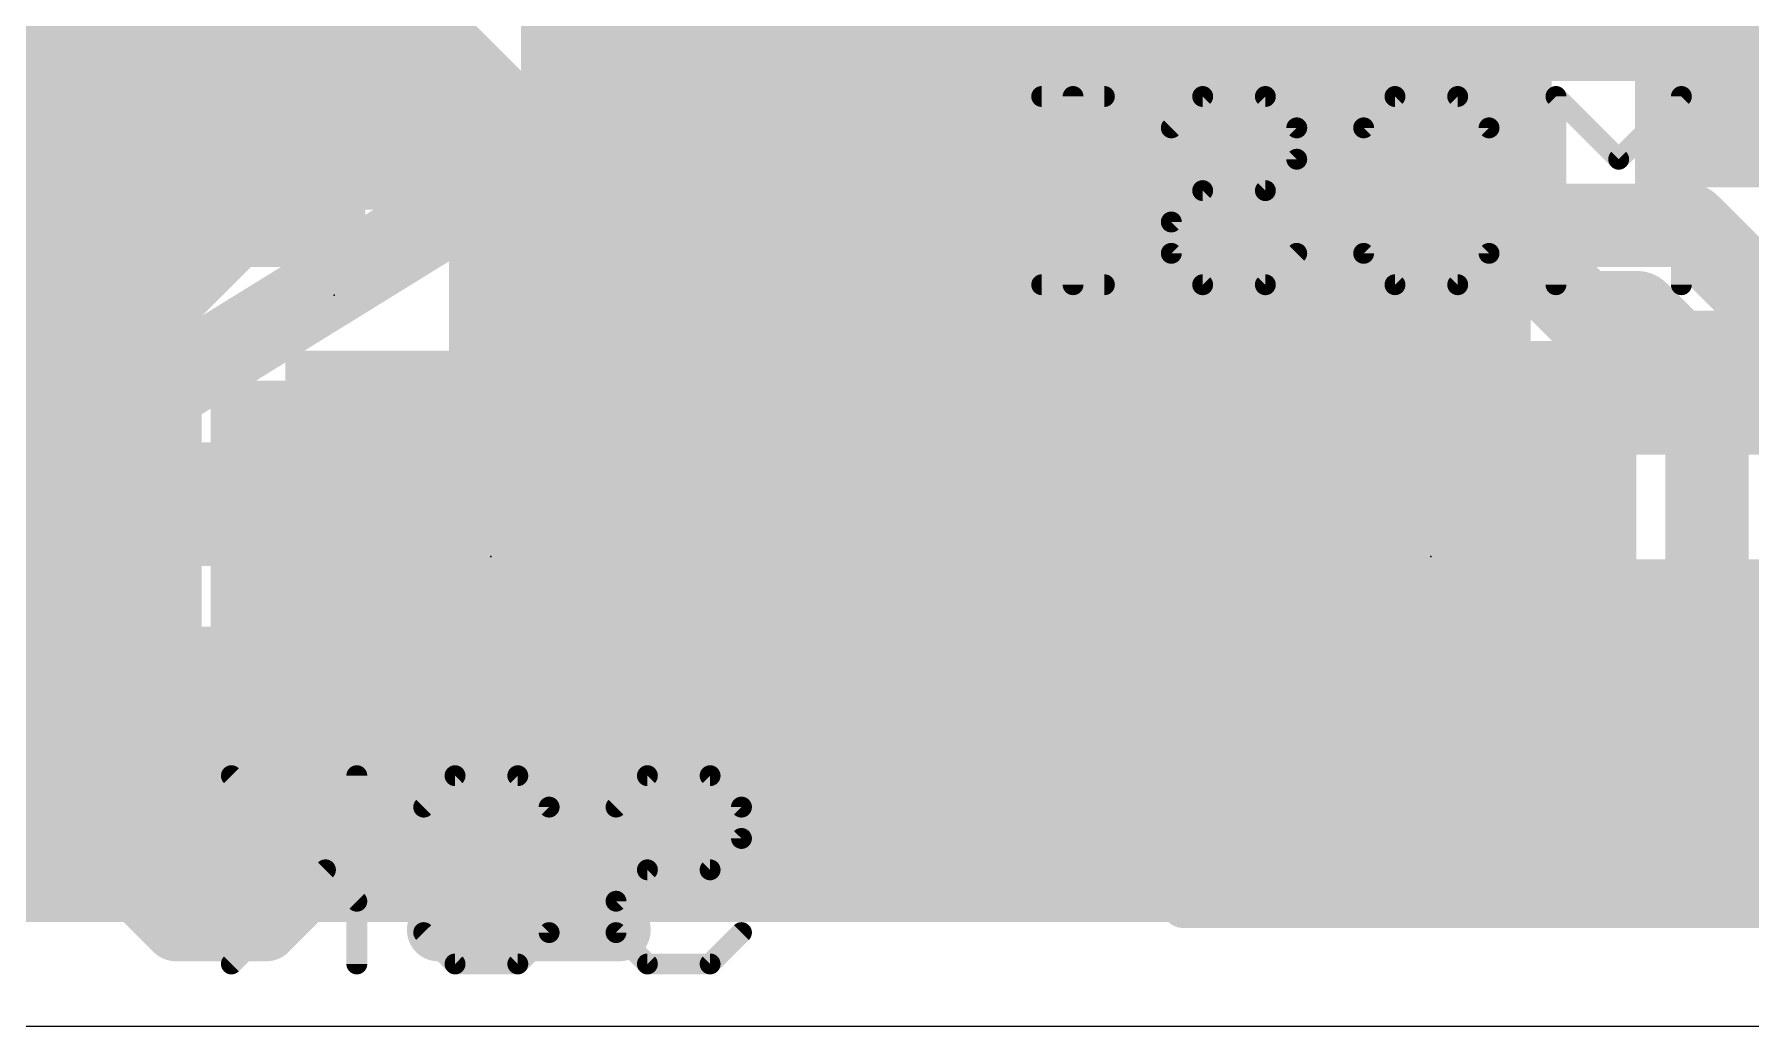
# Model space of a CAD drawing. Extents: x 2.9 to 30.2, y 6.6 to 27.7.
# Drawn here: x 20.988 to 25.162, y 6.604 to 9.016 of the extents above; entities that cross this region are included whole.
import ezdxf

# ---------------------------------------------------------------- set-up
doc = ezdxf.new("R2010")
doc.units = 0
for name, color, linetype in [('1', 22, 'CONTINUOUS'), ('16', 175, 'CONTINUOUS'), ('20', 7, 'CONTINUOUS'), ('21', 2, 'CONTINUOUS'), ('22', 6, 'CONTINUOUS'), ('23', 7, 'CONTINUOUS'), ('24', 7, 'CONTINUOUS'), ('25', 253, 'CONTINUOUS'), ('39', 22, 'CONTINUOUS')]:
    doc.layers.add(name, color=color, linetype=linetype)

# ---------------------------------------------------------------- blocks, each defined once
blk = doc.blocks.new('RECT')
blk.add_solid([(-0.5, -0.5), (0.5, -0.5), (-0.5, 0.5), (0.5, 0.5)])

msp = doc.modelspace()

# ---------------------------------------------------------------- linework, layer by layer
at = {"layer": '1', "const_width": 0.2032}
for points in [[(21.2035, 9.4035), (21.717, 8.89)], [(22.3218, 8.4637), (22.3218, 9.3163)], [(24.5762, 9.1203), (24.5762, 8.5273)], [(22.3218, 8.9408), (24.5762, 8.9408)], [(24.5762, 8.9518), (24.5762, 8.5178)], [(22.3218, 8.7376), (24.5762, 8.7376)], [(22.3218, 8.5344), (24.5762, 8.5344)], [(24.5762, 8.5273), (24.5496, 8.4813)], [(24.5762, 8.5178), (24.7548, 8.3392)], [(22.276, 8.4179), (22.3218, 8.4637)], [(24.5496, 8.4813), (24.5254, 8.3908)], [(22.3015, 8.3923), (22.276, 8.4179)], [(22.3484, 8.3113), (22.3015, 8.3923)], [(24.5254, 8.3908), (24.5254, 8.169)], [(22.3369, 8.3312), (24.5254, 8.3312)], [(24.8858, 8.3392), (24.7548, 8.3392)], [(24.8858, 8.3392), (25.056, 8.169)], [(22.3726, 8.2208), (22.3484, 8.3113)], [(22.3726, 7.9224), (22.3726, 8.2208)], [(24.5254, 8.169), (25.056, 8.169)], [(25.056, 8.169), (24.5254, 8.169)], [(24.5254, 8.169), (24.5254, 7.9472)], [(25.056, 7.6384), (25.056, 8.169)], [(25.056, 8.169), (25.056, 8.169)], [(25.056, 8.169), (25.056, 7.6384)], [(25.5866, 8.169), (25.056, 8.169)], [(25.056, 8.169), (25.056, 8.169)], [(25.056, 8.169), (25.5866, 8.169)], [(25.056, 8.169), (25.056, 8.169)], [(22.3726, 8.128), (24.5254, 8.128)], [(25.056, 8.128), (25.056, 8.128)], [(20.6224, 7.9224), (21.6686, 7.9224)], [(21.6686, 7.9224), (21.6686, 7.8256)], [(21.7654, 7.8256), (21.7654, 7.9224)], [(21.7654, 7.9224), (22.3726, 7.9224)], [(22.3726, 7.9248), (24.5314, 7.9248)], [(24.5254, 7.9472), (24.5496, 7.8567)], [(25.056, 7.9248), (25.056, 7.9248)], [(24.5496, 7.8567), (24.5965, 7.7757)], [(21.2296, 7.8256), (20.6224, 7.8256)], [(21.6686, 7.8256), (21.2296, 7.8256)], [(21.6686, 7.2184), (21.6686, 7.8256)], [(21.6686, 7.8256), (21.7654, 7.8256)], [(21.7654, 7.8256), (21.7654, 7.2184)], [(22.3726, 7.8256), (21.7654, 7.8256)], [(22.3726, 7.5272), (22.3726, 7.8256)], [(24.5965, 7.7757), (24.6627, 7.7095)], [(21.6686, 7.7216), (21.7654, 7.7216)], [(22.3726, 7.7216), (24.6505, 7.7216)], [(24.6627, 7.7095), (24.7437, 7.6626)], [(25.056, 7.7216), (25.056, 7.7216)], [(24.7437, 7.6626), (24.8342, 7.6384)], [(24.8342, 7.6384), (25.056, 7.6384)], [(25.056, 7.6384), (25.2778, 7.6384)], [(21.6686, 7.5184), (21.7654, 7.5184)], [(22.3484, 7.4367), (22.3726, 7.5272)], [(22.3702, 7.5184), (27.3215, 7.5184)], [(22.3015, 7.3557), (22.3484, 7.4367)], [(21.0923, 7.2895), (21.1455, 7.3426)], [(21.1455, 7.3426), (21.1987, 7.2895)], [(22.2353, 7.2895), (22.3015, 7.3557)], [(21.0113, 7.2426), (21.0923, 7.2895)], [(21.1181, 7.3152), (21.1729, 7.3152)], [(21.1987, 7.2895), (21.2797, 7.2426)], [(21.6686, 7.3152), (21.7654, 7.3152)], [(22.1543, 7.2426), (22.2353, 7.2895)], [(22.2611, 7.3152), (29.5098, 7.3152)], [(20.6224, 7.2184), (20.9208, 7.2184)], [(20.9208, 7.2184), (21.0113, 7.2426)], [(21.2797, 7.2426), (21.3702, 7.2184)], [(21.3702, 7.2184), (21.6686, 7.2184)], [(21.7654, 7.2184), (22.0638, 7.2184)], [(22.0638, 7.2184), (22.1543, 7.2426)], [(3.8398, 7.112), (29.2437, 7.112)], [(28.702, 6.9596), (4.3815, 6.9596)]]:
    msp.add_lwpolyline(points, dxfattribs=at)
at = {"layer": '1', "const_width": 0.1016}
for points in [[(22.3218, 8.9916, 1), (22.3218, 8.89)], [(24.627, 8.9518, 1), (24.5254, 8.9518)], [(24.5762, 8.89, 1), (24.5762, 8.9916)], [(21.6811, 8.8541, 1), (21.7529, 8.9259)], [(22.3218, 8.7884, 1), (22.3218, 8.6868)], [(24.5762, 8.6868, 1), (24.5762, 8.7884)], [(22.3218, 8.5852, 1), (22.3218, 8.4836)], [(24.6121, 8.5537, 1), (24.5403, 8.4818)], [(24.6202, 8.5019, 1), (24.5322, 8.5527)], [(24.5762, 8.4836, 1), (24.5762, 8.5852)], [(22.3577, 8.4278, 1), (22.2859, 8.4997)], [(24.5056, 8.5067, 1), (24.5936, 8.4559)], [(24.5987, 8.4681, 1), (24.5006, 8.4944)], [(24.5254, 8.5273, 1), (24.627, 8.5273)], [(24.5254, 8.5178, 1), (24.627, 8.5178)], [(22.3119, 8.4538, 1), (22.24, 8.382)], [(22.24, 8.4538, 1), (22.3119, 8.382)], [(22.3455, 8.4177, 1), (22.2576, 8.3669)], [(22.2656, 8.3564, 1), (22.3375, 8.4283)], [(22.271, 8.4637, 1), (22.3726, 8.4637)], [(24.5762, 8.3908, 1), (24.4746, 8.3908)], [(22.3369, 8.382, 1), (22.3369, 8.2804)], [(24.4763, 8.404, 1), (24.5745, 8.3777)], [(24.5254, 8.2804, 1), (24.5254, 8.382)], [(24.7548, 8.39, 1), (24.7548, 8.2884)], [(24.9217, 8.3751, 1), (24.8499, 8.3033)], [(24.8858, 8.2884, 1), (24.8858, 8.39)], [(22.3974, 8.3244, 1), (22.2993, 8.2981)], [(24.7188, 8.3033, 1), (24.7907, 8.3751)], [(22.3044, 8.2859, 1), (22.3924, 8.3367)], [(22.4234, 8.2208, 1), (22.3218, 8.2208)], [(22.3235, 8.2077, 1), (22.4217, 8.234)], [(24.5254, 8.2198, 1), (24.5254, 8.1182)], [(24.5254, 8.2198, 1), (24.5254, 8.1182)], [(24.5762, 8.169, 1), (24.4746, 8.169)], [(25.1068, 8.169, 1), (25.0052, 8.169)], [(25.056, 8.2198, 1), (25.056, 8.1182)], [(25.1068, 8.169, 1), (25.0052, 8.169)], [(25.056, 8.2198, 1), (25.056, 8.1182)], [(25.1068, 8.169, 1), (25.0052, 8.169)], [(25.056, 8.2198, 1), (25.056, 8.1182)], [(25.1068, 8.169, 1), (25.0052, 8.169)], [(25.056, 8.1182, 1), (25.056, 8.2198)], [(25.056, 8.1182, 1), (25.056, 8.2198)], [(25.056, 8.1182, 1), (25.056, 8.2198)], [(22.3726, 8.1788, 1), (22.3726, 8.0772)], [(24.5254, 8.0772, 1), (24.5254, 8.1788)], [(25.056, 8.1788, 1), (25.056, 8.0772)], [(25.0201, 8.1331, 1), (25.0919, 8.2049)], [(25.056, 8.0772, 1), (25.056, 8.1788)], [(24.4746, 8.169, 1), (24.5762, 8.169)], [(25.0052, 8.169, 1), (25.1068, 8.169)], [(25.0052, 8.169, 1), (25.1068, 8.169)], [(21.7194, 7.9224, 1), (21.6178, 7.9224)], [(21.6686, 7.8716, 1), (21.6686, 7.9732)], [(21.8162, 7.9224, 1), (21.7146, 7.9224)], [(21.7654, 7.9732, 1), (21.7654, 7.8716)], [(22.3726, 7.9756, 1), (22.3726, 7.874)], [(22.3726, 7.8716, 1), (22.3726, 7.9732)], [(24.5745, 7.9603, 1), (24.4763, 7.934)], [(24.5314, 7.874, 1), (24.5314, 7.9756)], [(25.056, 7.9756, 1), (25.056, 7.874)], [(25.056, 7.874, 1), (25.056, 7.9756)], [(22.3218, 7.9224, 1), (22.4234, 7.9224)], [(24.4746, 7.9472, 1), (24.5762, 7.9472)], [(24.5936, 7.8821, 1), (24.5056, 7.8313)], [(21.2296, 7.8764, 1), (21.2296, 7.7748)], [(21.2296, 7.7748, 1), (21.2296, 7.8764)], [(21.7194, 7.8256, 1), (21.6178, 7.8256)], [(21.6686, 7.8764, 1), (21.6686, 7.7748)], [(21.6686, 7.7748, 1), (21.6686, 7.8764)], [(21.8162, 7.8256, 1), (21.7146, 7.8256)], [(21.7654, 7.8764, 1), (21.7654, 7.7748)], [(21.7654, 7.7748, 1), (21.7654, 7.8764)], [(22.4234, 7.8256, 1), (22.3218, 7.8256)], [(22.3726, 7.7748, 1), (22.3726, 7.8764)], [(24.5006, 7.8436, 1), (24.5987, 7.8699)], [(21.6178, 7.8256, 1), (21.7194, 7.8256)], [(21.7146, 7.8256, 1), (21.8162, 7.8256)], [(24.6324, 7.8116, 1), (24.5605, 7.7397)], [(24.5525, 7.7503, 1), (24.6404, 7.8011)], [(21.6686, 7.7724, 1), (21.6686, 7.6708)], [(21.7654, 7.6708, 1), (21.7654, 7.7724)], [(22.3726, 7.7724, 1), (22.3726, 7.6708)], [(24.6881, 7.7534, 1), (24.6373, 7.6655)], [(24.6505, 7.6708, 1), (24.6505, 7.7724)], [(25.056, 7.7724, 1), (25.056, 7.6708)], [(25.056, 7.6708, 1), (25.056, 7.7724)], [(24.6267, 7.6735, 1), (24.6986, 7.7454)], [(24.7569, 7.7117, 1), (24.7306, 7.6136)], [(24.7183, 7.6186, 1), (24.7691, 7.7066)], [(24.8342, 7.6892, 1), (24.8342, 7.5876)], [(24.821, 7.5893, 1), (24.8473, 7.6875)], [(25.056, 7.6892, 1), (25.056, 7.5876)], [(25.056, 7.5876, 1), (25.056, 7.6892)], [(25.0052, 7.6384, 1), (25.1068, 7.6384)], [(25.0052, 7.6384, 1), (25.1068, 7.6384)], [(21.6686, 7.5692, 1), (21.6686, 7.4676)], [(21.7654, 7.4676, 1), (21.7654, 7.5692)], [(22.3702, 7.5692, 1), (22.3702, 7.4676)], [(22.4217, 7.514, 1), (22.3235, 7.5403)], [(22.3218, 7.5272, 1), (22.4234, 7.5272)], [(22.3924, 7.4113, 1), (22.3044, 7.4621)], [(22.2993, 7.4499, 1), (22.3974, 7.4236)], [(21.1814, 7.3785, 1), (21.1096, 7.3067)], [(21.1814, 7.3067, 1), (21.1096, 7.3785)], [(22.2576, 7.3811, 1), (22.3455, 7.3303)], [(22.3375, 7.3197, 1), (22.2656, 7.3916)], [(21.1177, 7.2455, 1), (21.0669, 7.3334)], [(21.1181, 7.366, 1), (21.1181, 7.2644)], [(21.2241, 7.3334, 1), (21.1733, 7.2455)], [(21.1729, 7.2644, 1), (21.1729, 7.366)], [(21.6686, 7.366, 1), (21.6686, 7.2644)], [(21.7654, 7.2644, 1), (21.7654, 7.366)], [(22.2607, 7.2455, 1), (22.2099, 7.3334)], [(22.2611, 7.366, 1), (22.2611, 7.2644)], [(21.0564, 7.3254, 1), (21.1283, 7.2535)], [(21.1627, 7.2535, 1), (21.2346, 7.3254)], [(22.1994, 7.3254, 1), (22.2713, 7.2535)], [(20.9208, 7.1676, 1), (20.9208, 7.2692)], [(20.9859, 7.2866, 1), (21.0367, 7.1986)], [(21.0244, 7.1936, 1), (20.9981, 7.2917)], [(21.2929, 7.2917, 1), (21.2666, 7.1936)], [(21.2543, 7.1986, 1), (21.3051, 7.2866)], [(21.3702, 7.2692, 1), (21.3702, 7.1676)], [(21.357, 7.1693, 1), (21.3833, 7.2675)], [(21.6686, 7.1676, 1), (21.6686, 7.2692)], [(21.7654, 7.2692, 1), (21.7654, 7.1676)], [(22.0507, 7.2675, 1), (22.077, 7.1693)], [(22.0638, 7.1676, 1), (22.0638, 7.2692)], [(22.1289, 7.2866, 1), (22.1797, 7.1986)], [(22.1674, 7.1936, 1), (22.1411, 7.2917)], [(21.6178, 7.2184, 1), (21.7194, 7.2184)], [(21.7146, 7.2184, 1), (21.8162, 7.2184)]]:
    msp.add_lwpolyline(points, format="xyb", dxfattribs=at)
at = {"layer": '16', "const_width": 0.2032}
for points in [[(20.7538, 11.351), (23.193, 8.9118)], [(20.862, 10.668), (23.1481, 8.382)], [(24.3709, 10.5142), (24.3709, 9.0039)], [(20.6937, 10.2616), (22.098, 8.8573)], [(20.5254, 9.8552), (21.6916, 8.689)], [(24.3709, 9.0039), (25.3202, 9.0039)], [(3.2131, 8.9408), (21.4398, 8.9408)], [(23.193, 8.9118), (23.8883, 8.9118)], [(23.8883, 8.9118), (24.2483, 8.5518)], [(22.098, 8.8573), (22.098, 7.747)], [(3.2131, 8.7376), (21.643, 8.7376)], [(21.6916, 8.689), (21.6916, 8.5518)], [(21.4717, 8.5518), (21.2932, 8.3733)], [(21.6916, 8.5518), (21.4717, 8.5518)], [(24.2483, 8.5518), (25.0103, 8.5518)], [(25.0103, 8.5518), (25.8151, 7.747)], [(3.2131, 8.5344), (21.4544, 8.5344)], [(21.2932, 8.3733), (21.2932, 7.1207)], [(23.1481, 8.382), (23.8433, 8.382)], [(23.8433, 8.382), (24.384, 7.8413)], [(3.2131, 8.3312), (21.2932, 8.3312)], [(3.2131, 8.128), (21.2932, 8.128)], [(3.2331, 7.9248), (21.2932, 7.9248)], [(24.384, 7.8413), (24.384, 7.747)], [(3.3095, 7.7216), (21.2932, 7.7216)], [(3.3936, 7.5184), (21.2932, 7.5184)], [(3.5737, 7.3152), (21.2932, 7.3152)], [(21.2932, 7.1207), (21.4544, 6.9596)], [(3.8398, 7.112), (21.3019, 7.112)], [(21.4544, 6.9596), (4.3815, 6.9596)]]:
    msp.add_lwpolyline(points, dxfattribs=at)
at = {"layer": '16', "const_width": 0.1016}
for points in [[(24.3709, 9.0547, 1), (24.3709, 8.9531)], [(21.4398, 8.89, 1), (21.4398, 8.9916)], [(24.3201, 9.0039, 1), (24.4217, 9.0039)], [(23.193, 8.9626, 1), (23.193, 8.861)], [(23.1571, 8.8759, 1), (23.2289, 8.9477)], [(23.9242, 8.9477, 1), (23.8523, 8.8759)], [(23.8883, 8.861, 1), (23.8883, 8.9626)], [(22.1488, 8.8573, 1), (22.0472, 8.8573)], [(22.0621, 8.8214, 1), (22.1339, 8.8932)], [(21.643, 8.6868, 1), (21.643, 8.7884)], [(21.7424, 8.689, 1), (21.6408, 8.689)], [(21.6557, 8.6531, 1), (21.7275, 8.7249)], [(21.4717, 8.6026, 1), (21.4717, 8.501)], [(21.5077, 8.5159, 1), (21.4358, 8.5877)], [(21.6916, 8.501, 1), (21.6916, 8.6026)], [(24.2483, 8.6026, 1), (24.2483, 8.501)], [(25.0462, 8.5877, 1), (24.9743, 8.5159)], [(25.0103, 8.501, 1), (25.0103, 8.6026)], [(21.4544, 8.4836, 1), (21.4544, 8.5852)], [(21.6408, 8.5518, 1), (21.7424, 8.5518)], [(24.2123, 8.5159, 1), (24.2842, 8.5877)], [(21.344, 8.3733, 1), (21.2424, 8.3733)], [(23.1481, 8.4328, 1), (23.1481, 8.3312)], [(23.8792, 8.4179, 1), (23.8074, 8.3461)], [(23.8433, 8.3312, 1), (23.8433, 8.4328)], [(21.2573, 8.4092, 1), (21.3291, 8.3373)], [(21.2932, 8.2804, 1), (21.2932, 8.382)], [(23.1121, 8.3461, 1), (23.184, 8.4179)], [(21.2932, 8.0772, 1), (21.2932, 8.1788)], [(21.2932, 7.874, 1), (21.2932, 7.9756)], [(24.4348, 7.8413, 1), (24.3332, 7.8413)], [(24.3481, 7.8054, 1), (24.4199, 7.8772)], [(21.2932, 7.6708, 1), (21.2932, 7.7724)], [(22.0472, 7.747, 1), (22.1488, 7.747)], [(24.3332, 7.747, 1), (24.4348, 7.747)], [(21.2932, 7.4676, 1), (21.2932, 7.5692)], [(21.2932, 7.2644, 1), (21.2932, 7.366)], [(21.3291, 7.1567, 1), (21.2573, 7.0848)], [(21.3019, 7.0612, 1), (21.3019, 7.1628)], [(21.2424, 7.1207, 1), (21.344, 7.1207)], [(21.4544, 6.9088, 1), (21.4544, 7.0104)], [(21.4184, 6.9237, 1), (21.4903, 6.9955)]]:
    msp.add_lwpolyline(points, format="xyb", dxfattribs=at)
at = {"layer": '20'}
msp.add_line((28.702, 6.604), (4.3815, 6.604), dxfattribs=at)
at = {"layer": '21'}
for points, const_width in [([(24.481, 7.594), (24.481, 10.694)], 0.2), ([(21.1297, 9.4393), (21.1297, 7.3247)], 0.2032), ([(21.1614, 7.3247), (21.1613, 9.4393)], 0.2032), ([(22.2727, 9.4393), (22.2727, 7.3247)], 0.2032), ([(27.081, 7.594), (24.481, 7.594)], 0.2), ([(21.1297, 7.3247), (20.0184, 7.3247)], 0.2032), ([(22.2727, 7.3247), (21.1614, 7.3247)], 0.2032)]:
    msp.add_lwpolyline(points, dxfattribs=dict(at, const_width=const_width))
for points, const_width in [([(23.876, 8.044, 1), (23.876, 8.294, 1), (23.876, 8.044)], 0.25), ([(24.481, 7.644, 1), (24.481, 7.544)], 0.1), ([(24.431, 7.594, 1), (24.531, 7.594)], 0.1), ([(21.1614, 7.3755, 1), (21.1614, 7.2739)], 0.1016), ([(21.1297, 7.2739, 1), (21.1297, 7.3755)], 0.1016), ([(22.2727, 7.2739, 1), (22.2727, 7.3755)], 0.1016), ([(21.0789, 7.3247, 1), (21.1805, 7.3247)], 0.1016), ([(21.1106, 7.3247, 1), (21.2122, 7.3247)], 0.1016), ([(22.2219, 7.3247, 1), (22.3235, 7.3247)], 0.1016)]:
    msp.add_lwpolyline(points, format="xyb", dxfattribs=dict(at, const_width=const_width))
at = {"layer": '22'}
for points, const_width in [([(19.829, 7.245), (26.629, 11.445)], 0.2032), ([(23.5903, 8.865), (23.4378, 8.865)], 0.0508), ([(23.5141, 8.4074), (23.5141, 8.865)], 0.0508), ([(23.753, 8.7887), (23.8293, 8.865)], 0.0508), ([(23.8293, 8.865), (23.9818, 8.865)], 0.0508), ([(23.9818, 8.865), (24.0581, 8.7887)], 0.0508), ([(24.2208, 8.7887), (24.297, 8.865)], 0.0508), ([(24.297, 8.865), (24.4496, 8.865)], 0.0508), ([(24.4496, 8.865), (24.5258, 8.7887)], 0.0508), ([(24.8411, 8.7125), (24.6885, 8.865)], 0.0508), ([(24.6885, 8.865), (24.6885, 8.4074)], 0.0508), ([(24.9936, 8.865), (24.8411, 8.7125)], 0.0508), ([(24.9936, 8.4074), (24.9936, 8.865)], 0.0508), ([(24.0581, 8.7887), (24.0581, 8.7125)], 0.0508), ([(24.2208, 8.4837), (24.2208, 8.7887)], 0.0508), ([(24.5258, 8.7887), (24.5258, 8.4837)], 0.0508), ([(24.0581, 8.7125), (23.9818, 8.6362)], 0.0508), ([(23.8293, 8.6362), (23.753, 8.5599)], 0.0508), ([(23.9818, 8.6362), (23.8293, 8.6362)], 0.0508), ([(23.753, 8.5599), (23.753, 8.4837)], 0.0508), ([(23.753, 8.4837), (23.8293, 8.4074)], 0.0508), ([(23.9818, 8.4074), (24.0581, 8.4837)], 0.0508), ([(24.297, 8.4074), (24.2208, 8.4837)], 0.0508), ([(24.5258, 8.4837), (24.4496, 8.4074)], 0.0508), ([(23.5903, 8.4074), (23.4378, 8.4074)], 0.0508), ([(23.8293, 8.4074), (23.9818, 8.4074)], 0.0508), ([(24.4496, 8.4074), (24.297, 8.4074)], 0.0508), ([(21.7721, 6.9089), (21.467, 7.214)], 0.0508), ([(21.7721, 7.214), (21.7721, 6.7564)], 0.0508), ([(21.9348, 7.1377), (22.011, 7.214)], 0.0508), ([(22.011, 7.214), (22.1636, 7.214)], 0.0508), ([(22.1636, 7.214), (22.2398, 7.1377)], 0.0508), ([(22.4025, 7.1377), (22.4788, 7.214)], 0.0508), ([(22.4788, 7.214), (22.6313, 7.214)], 0.0508), ([(22.6313, 7.214), (22.7076, 7.1377)], 0.0508), ([(22.2398, 7.1377), (22.2398, 6.8327)], 0.0508), ([(22.7076, 7.1377), (22.7076, 7.0615)], 0.0508), ([(22.7076, 7.0615), (22.6313, 6.9852)], 0.0508), ([(21.6958, 6.9852), (21.467, 6.7564)], 0.0508), ([(22.4788, 6.9852), (22.4025, 6.9089)], 0.0508), ([(22.6313, 6.9852), (22.4788, 6.9852)], 0.0508), ([(22.4025, 6.9089), (22.4025, 6.8327)], 0.0508), ([(22.011, 6.7564), (21.9348, 6.8327)], 0.0508), ([(22.2398, 6.8327), (22.1636, 6.7564)], 0.0508), ([(22.4025, 6.8327), (22.4788, 6.7564)], 0.0508), ([(22.6313, 6.7564), (22.7076, 6.8327)], 0.0508), ([(22.1636, 6.7564), (22.011, 6.7564)], 0.0508), ([(22.4788, 6.7564), (22.6313, 6.7564)], 0.0508)]:
    msp.add_lwpolyline(points, dxfattribs=dict(at, const_width=const_width))
at = {"layer": '22', "const_width": 0.0254}
for points in [[(23.4378, 8.8777, 1), (23.4378, 8.8523)], [(23.5268, 8.865, 1), (23.5014, 8.865)], [(23.5903, 8.8523, 1), (23.5903, 8.8777)], [(23.8293, 8.8777, 1), (23.8293, 8.8523)], [(23.8383, 8.856, 1), (23.8203, 8.874)], [(23.9908, 8.874, 1), (23.9728, 8.856)], [(23.9818, 8.8523, 1), (23.9818, 8.8777)], [(24.297, 8.8777, 1), (24.297, 8.8523)], [(24.306, 8.856, 1), (24.2881, 8.874)], [(24.4586, 8.874, 1), (24.4406, 8.856)], [(24.4496, 8.8523, 1), (24.4496, 8.8777)], [(24.7012, 8.865, 1), (24.6758, 8.865)], [(24.6975, 8.874, 1), (24.6796, 8.856)], [(25.0063, 8.865, 1), (24.9809, 8.865)], [(25.0026, 8.856, 1), (24.9846, 8.874)], [(23.744, 8.7977, 1), (23.762, 8.7797)], [(24.0708, 8.7887, 1), (24.0454, 8.7887)], [(24.0491, 8.7797, 1), (24.0671, 8.7977)], [(24.2335, 8.7887, 1), (24.2081, 8.7887)], [(24.2118, 8.7977, 1), (24.2298, 8.7797)], [(24.5385, 8.7887, 1), (24.5131, 8.7887)], [(24.5169, 8.7797, 1), (24.5348, 8.7977)], [(24.0454, 8.7125, 1), (24.0708, 8.7125)], [(24.0671, 8.7035, 1), (24.0491, 8.7214)], [(24.8321, 8.7214, 1), (24.8501, 8.7035)], [(24.8321, 8.7035, 1), (24.8501, 8.7214)], [(23.8293, 8.6489, 1), (23.8293, 8.6235)], [(23.8383, 8.6272, 1), (23.8203, 8.6452)], [(23.9728, 8.6452, 1), (23.9908, 8.6272)], [(23.9818, 8.6235, 1), (23.9818, 8.6489)], [(23.7657, 8.5599, 1), (23.7403, 8.5599)], [(23.744, 8.5689, 1), (23.762, 8.5509)], [(23.762, 8.4926, 1), (23.744, 8.4747)], [(23.7403, 8.4837, 1), (23.7657, 8.4837)], [(24.0671, 8.4747, 1), (24.0491, 8.4926)], [(24.2298, 8.4926, 1), (24.2118, 8.4747)], [(24.2081, 8.4837, 1), (24.2335, 8.4837)], [(24.5131, 8.4837, 1), (24.5385, 8.4837)], [(24.5348, 8.4747, 1), (24.5169, 8.4926)], [(23.4378, 8.4201, 1), (23.4378, 8.3947)], [(23.5903, 8.3947, 1), (23.5903, 8.4201)], [(23.8293, 8.4201, 1), (23.8293, 8.3947)], [(23.9818, 8.3947, 1), (23.9818, 8.4201)], [(24.297, 8.4201, 1), (24.297, 8.3947)], [(24.4496, 8.3947, 1), (24.4496, 8.4201)], [(23.5014, 8.4074, 1), (23.5268, 8.4074)], [(23.8203, 8.3984, 1), (23.8383, 8.4164)], [(23.9728, 8.4164, 1), (23.9908, 8.3984)], [(24.2881, 8.3984, 1), (24.306, 8.4164)], [(24.4406, 8.4164, 1), (24.4586, 8.3984)], [(24.6758, 8.4074, 1), (24.7012, 8.4074)], [(24.9809, 8.4074, 1), (25.0063, 8.4074)], [(21.476, 7.223, 1), (21.458, 7.205)], [(21.7848, 7.214, 1), (21.7594, 7.214)], [(22.011, 7.2267, 1), (22.011, 7.2013)], [(22.02, 7.205, 1), (22.0021, 7.223)], [(22.1726, 7.223, 1), (22.1546, 7.205)], [(22.1636, 7.2013, 1), (22.1636, 7.2267)], [(22.4788, 7.2267, 1), (22.4788, 7.2013)], [(22.4878, 7.205, 1), (22.4698, 7.223)], [(22.6403, 7.223, 1), (22.6224, 7.205)], [(22.6313, 7.2013, 1), (22.6313, 7.2267)], [(21.9258, 7.1467, 1), (21.9438, 7.1287)], [(22.2525, 7.1377, 1), (22.2271, 7.1377)], [(22.2309, 7.1287, 1), (22.2488, 7.1467)], [(22.3936, 7.1467, 1), (22.4115, 7.1287)], [(22.7203, 7.1377, 1), (22.6949, 7.1377)], [(22.6986, 7.1287, 1), (22.7166, 7.1467)], [(22.6949, 7.0615, 1), (22.7203, 7.0615)], [(22.7166, 7.0525, 1), (22.6986, 7.0704)], [(21.7048, 6.9762, 1), (21.6868, 6.9942)], [(22.4788, 6.9979, 1), (22.4788, 6.9725)], [(22.4878, 6.9762, 1), (22.4698, 6.9942)], [(22.6224, 6.9942, 1), (22.6403, 6.9762)], [(22.6313, 6.9725, 1), (22.6313, 6.9979)], [(21.7631, 6.8999, 1), (21.7811, 6.9179)], [(22.4152, 6.9089, 1), (22.3898, 6.9089)], [(22.3936, 6.9179, 1), (22.4115, 6.8999)], [(21.9438, 6.8416, 1), (21.9258, 6.8237)], [(22.2488, 6.8237, 1), (22.2309, 6.8416)], [(22.4115, 6.8416, 1), (22.3936, 6.8237)], [(22.7166, 6.8237, 1), (22.6986, 6.8416)], [(22.2271, 6.8327, 1), (22.2525, 6.8327)], [(22.3898, 6.8327, 1), (22.4152, 6.8327)], [(21.458, 6.7654, 1), (21.476, 6.7474)], [(21.7594, 6.7564, 1), (21.7848, 6.7564)], [(22.011, 6.7691, 1), (22.011, 6.7437)], [(22.0021, 6.7474, 1), (22.02, 6.7654)], [(22.1546, 6.7654, 1), (22.1726, 6.7474)], [(22.1636, 6.7437, 1), (22.1636, 6.7691)], [(22.4788, 6.7691, 1), (22.4788, 6.7437)], [(22.4698, 6.7474, 1), (22.4878, 6.7654)], [(22.6224, 6.7654, 1), (22.6403, 6.7474)], [(22.6313, 6.7437, 1), (22.6313, 6.7691)]]:
    msp.add_lwpolyline(points, format="xyb", dxfattribs=at)
at = {"layer": '23'}
msp.add_point((21.717, 8.382), dxfattribs=at)
at = {"layer": '24'}
for p in [(22.098, 7.747), (24.384, 7.747)]:
    msp.add_point(p, dxfattribs=at)
at = {"layer": '25'}
for points, const_width in [([(23.6087, 8.771), (23.6087, 8.2795)], 0.0762), ([(23.8544, 8.6481), (23.9773, 8.771)], 0.0762), ([(23.9773, 8.771), (24.223, 8.771)], 0.0762), ([(24.223, 8.771), (24.3459, 8.6481)], 0.0762), ([(23.8544, 8.5253), (23.8544, 8.6481)], 0.0762), ([(24.3459, 8.6481), (24.3459, 8.4024)], 0.0762), ([(23.9773, 8.2795), (23.8544, 8.5253)], 0.0762), ([(24.3459, 8.4024), (24.223, 8.2795)], 0.0762), ([(23.6087, 8.2795), (23.9773, 8.2795)], 0.0762), ([(24.223, 8.0226), (23.6087, 8.0226)], 0.0762), ([(24.3459, 7.8997), (24.223, 8.0226)], 0.0762), ([(24.3459, 7.654), (24.3459, 7.8997)], 0.0762), ([(24.223, 7.5311), (24.3459, 7.654)], 0.0762), ([(21.3319, 7.5001), (21.2217, 7.3899)], 0.1524), ([(21.5522, 7.5001), (21.3319, 7.5001)], 0.1524), ([(21.6623, 7.3899), (21.5522, 7.5001)], 0.1524), ([(21.9701, 7.2797), (22.1904, 7.5001)], 0.1524), ([(22.1904, 7.5001), (22.1904, 6.8391)], 0.1524), ([(23.6087, 7.5311), (24.223, 7.5311)], 0.0762), ([(21.2217, 7.3899), (21.2217, 6.9493)], 0.1524), ([(21.2217, 6.9493), (21.3319, 6.8391)], 0.1524), ([(21.5522, 6.8391), (21.6623, 6.9493)], 0.1524), ([(21.3319, 6.8391), (21.5522, 6.8391)], 0.1524), ([(21.9701, 6.8391), (22.4108, 6.8391)], 0.1524)]:
    msp.add_lwpolyline(points, dxfattribs=dict(at, const_width=const_width))
for points, const_width in [([(23.6277, 8.771, 1), (23.5896, 8.771)], 0.0381), ([(23.9773, 8.7901, 1), (23.9773, 8.752)], 0.0381), ([(23.9908, 8.7575, 1), (23.9638, 8.7845)], 0.0381), ([(24.2365, 8.7845, 1), (24.2096, 8.7575)], 0.0381), ([(24.223, 8.752, 1), (24.223, 8.7901)], 0.0381), ([(23.8735, 8.6481, 1), (23.8354, 8.6481)], 0.0381), ([(24.365, 8.6481, 1), (24.3269, 8.6481)], 0.0381), ([(23.8409, 8.6616, 1), (23.8679, 8.6347)], 0.0381), ([(24.3324, 8.6347, 1), (24.3594, 8.6616)], 0.0381), ([(23.8715, 8.5338, 1), (23.8374, 8.5167)], 0.0381), ([(23.8354, 8.5253, 1), (23.8735, 8.5253)], 0.0381), ([(24.3594, 8.3889, 1), (24.3324, 8.4159)], 0.0381), ([(24.3269, 8.4024, 1), (24.365, 8.4024)], 0.0381), ([(23.6087, 8.2986, 1), (23.6087, 8.2605)], 0.0381), ([(23.9602, 8.271, 1), (23.9943, 8.288)], 0.0381), ([(23.9773, 8.2605, 1), (23.9773, 8.2986)], 0.0381), ([(24.2096, 8.293, 1), (24.2365, 8.266)], 0.0381), ([(23.5896, 8.2795, 1), (23.6277, 8.2795)], 0.0381), ([(23.6087, 8.0416, 1), (23.6087, 8.0035)], 0.0381), ([(24.2365, 8.0361, 1), (24.2096, 8.0091)], 0.0381), ([(24.223, 8.0035, 1), (24.223, 8.0416)], 0.0381), ([(24.365, 7.8997, 1), (24.3269, 7.8997)], 0.0381), ([(24.3324, 7.8862, 1), (24.3594, 7.9132)], 0.0381), ([(24.3594, 7.6405, 1), (24.3324, 7.6674)], 0.0381), ([(24.3269, 7.654, 1), (24.365, 7.654)], 0.0381), ([(21.3319, 7.5382, 1), (21.3319, 7.462)], 0.0762), ([(21.3588, 7.4731, 1), (21.3049, 7.527)], 0.0762), ([(21.5791, 7.527, 1), (21.5252, 7.4731)], 0.0762), ([(21.5522, 7.462, 1), (21.5522, 7.5382)], 0.0762), ([(22.2285, 7.5001, 1), (22.1523, 7.5001)], 0.0762), ([(22.2174, 7.4731, 1), (22.1635, 7.527)], 0.0762), ([(23.6087, 7.5502, 1), (23.6087, 7.5121)], 0.0381), ([(24.2096, 7.5446, 1), (24.2365, 7.5176)], 0.0381), ([(24.223, 7.5121, 1), (24.223, 7.5502)], 0.0381), ([(21.2598, 7.3899, 1), (21.1836, 7.3899)], 0.0762), ([(21.1948, 7.4168, 1), (21.2486, 7.363)], 0.0762), ([(21.6354, 7.363, 1), (21.6893, 7.4168)], 0.0762), ([(21.9432, 7.3067, 1), (21.9971, 7.2528)], 0.0762), ([(21.2486, 6.9762, 1), (21.1948, 6.9223)], 0.0762), ([(21.6893, 6.9223, 1), (21.6354, 6.9762)], 0.0762), ([(21.1836, 6.9493, 1), (21.2598, 6.9493)], 0.0762), ([(21.3319, 6.8772, 1), (21.3319, 6.801)], 0.0762), ([(21.3049, 6.8122, 1), (21.3588, 6.866)], 0.0762), ([(21.5252, 6.866, 1), (21.5791, 6.8122)], 0.0762), ([(21.5522, 6.801, 1), (21.5522, 6.8772)], 0.0762), ([(21.9701, 6.8772, 1), (21.9701, 6.801)], 0.0762), ([(22.4108, 6.801, 1), (22.4108, 6.8772)], 0.0762), ([(22.1523, 6.8391, 1), (22.2285, 6.8391)], 0.0762)]:
    msp.add_lwpolyline(points, format="xyb", dxfattribs=dict(at, const_width=const_width))
at = {"layer": '39', "const_width": 0.1}
for points in [[(23.781, 6.894), (23.781, 11.394)], [(27.781, 6.894), (23.781, 6.894)]]:
    msp.add_lwpolyline(points, dxfattribs=at)
at = {"layer": '39', "const_width": 0.05}
for points in [[(23.781, 6.919, 1), (23.781, 6.869)], [(23.756, 6.894, 1), (23.806, 6.894)]]:
    msp.add_lwpolyline(points, format="xyb", dxfattribs=at)

# ---------------------------------------------------------------- block references
at = {"layer": '1'}
for p, xscale, yscale, rotation in [((21.717, 8.89), 0.6, 0.6, 270), ((25.056, 8.819), 0.35, 0.35, 180), ((25.056, 8.169), 0.35, 0.35, 180), ((21.717, 7.874), 0.6, 0.6, 270)]:
    msp.add_blockref('RECT', p, dxfattribs=dict(at, xscale=xscale, yscale=yscale, rotation=rotation))
at = {"layer": '16', "rotation": 180}
msp.add_blockref('RECT', (22.098, 7.747), dxfattribs=at)
at = {"layer": '16'}
msp.add_blockref('RECT', (24.384, 7.747), dxfattribs=at)

doc.saveas('drawing.dxf')
